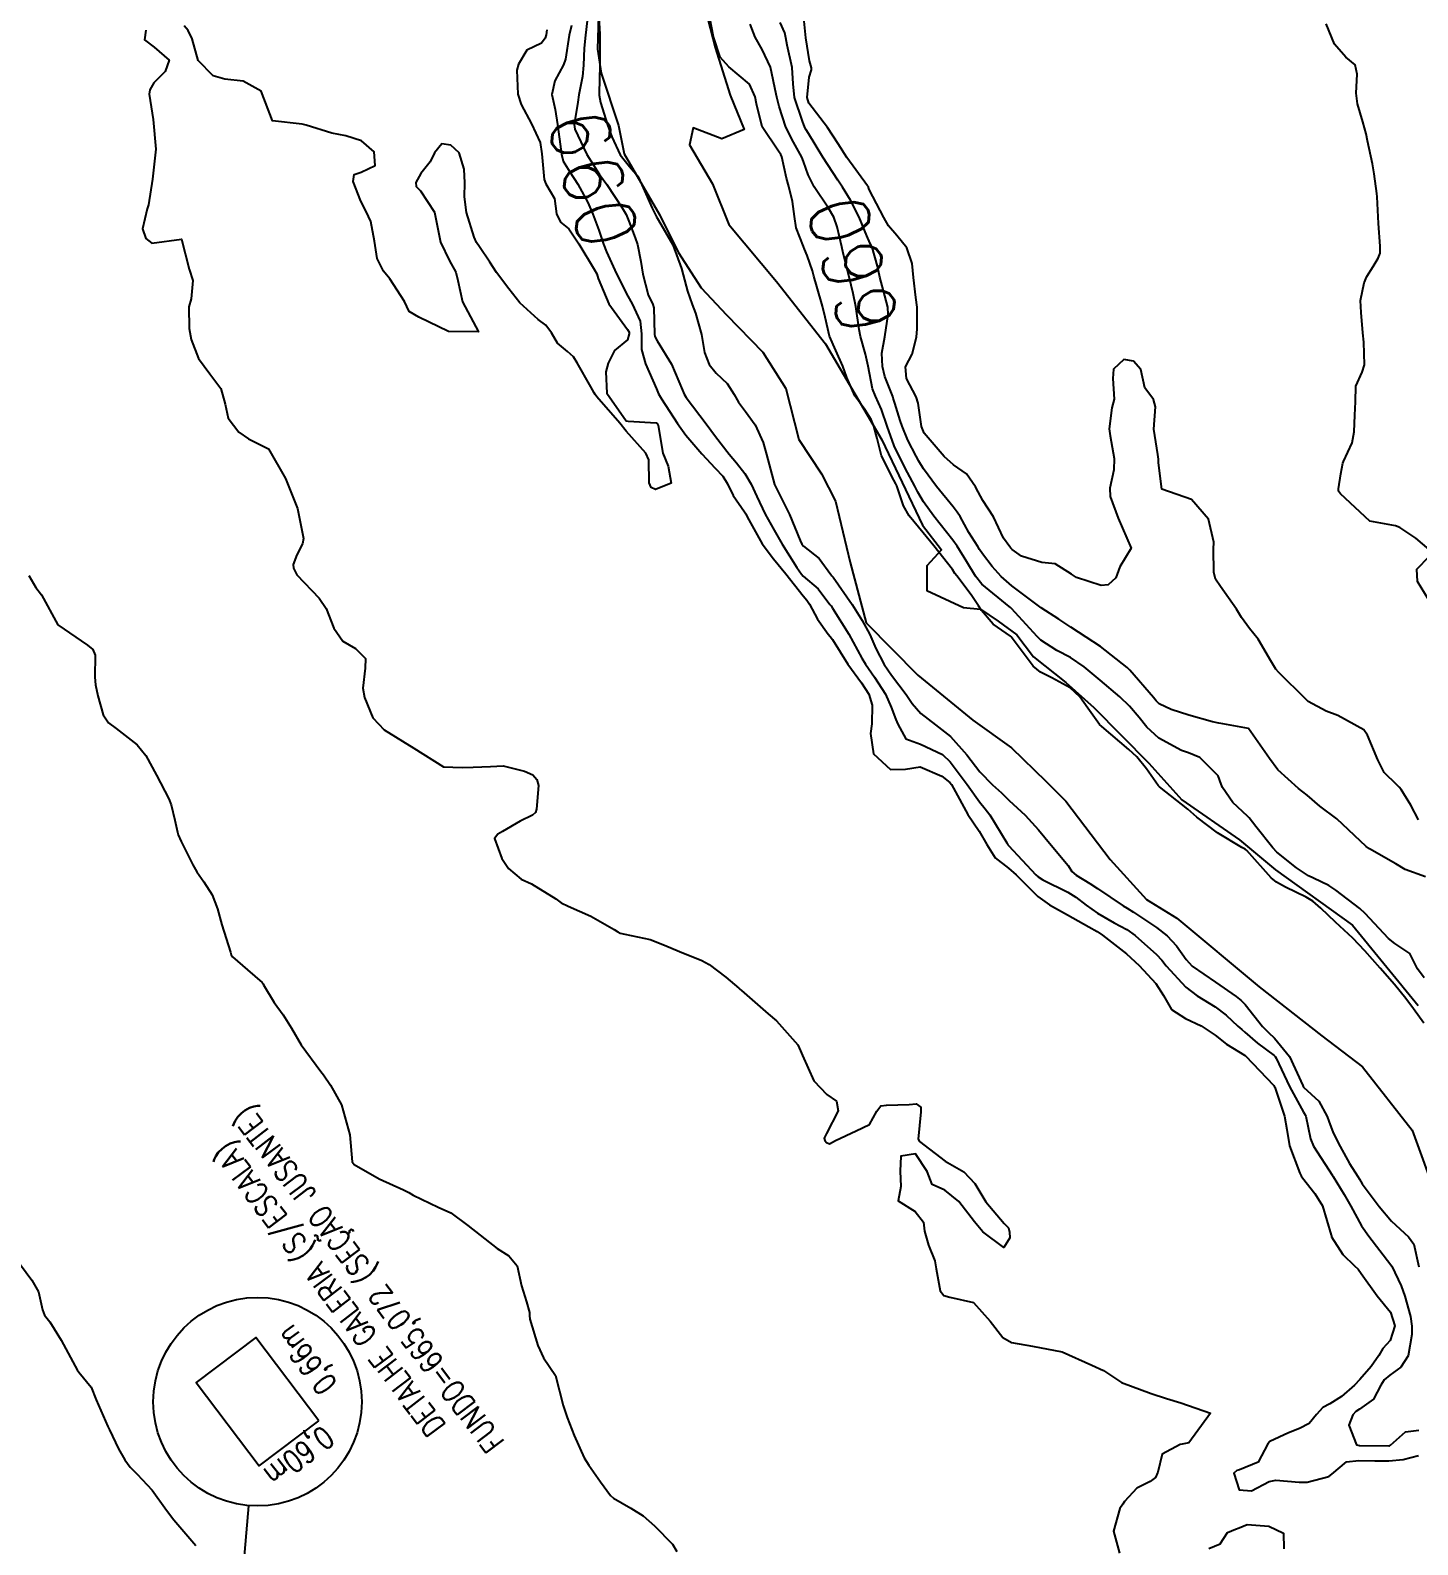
# Model space of a CAD drawing. Header units: metres. Extents: x 292545 to 299085, y 7450245 to 7463078.
# Drawn here: x 295917.6 to 296010.8, y 7461953.1 to 7462054.7 of the extents above; entities that cross this region are included whole.
import ezdxf
from ezdxf.enums import TextEntityAlignment as Align

# ---------------------------------------------------------------- set-up
doc = ezdxf.new("R2010")
doc.units = ezdxf.units.M
doc.linetypes.add('CONTINUO', pattern=[0])
for name, color, linetype in [('Cotas', 45, 'Continuous'), ('Curvas de Nivel 1m', 11, 'Continuous'), ('Curvas de Nivel 5m', 15, 'Continuous'), ('Hidrografia', 140, 'Continuous'), ('TEXTO', 45, 'Continuous')]:
    doc.layers.add(name, color=color, linetype=linetype)
doc.styles.add('ROMANS', font='romans', dxfattribs={"height": 0.2})
doc.styles.add('Style-STANDARD', font='STANDARD.shx')

msp = doc.modelspace()

# ---------------------------------------------------------------- linework, layer by layer
at = {"layer": 'Curvas de Nivel 1m', "flags": 128}
for points, elevation in [([(295955.76, 7462056.4), (295955.86, 7462054.49), (295955.86, 7462054.4), (295955.86, 7462052.47), (295955.86, 7462052.4), (295955.81, 7462050.5), (295955.81, 7462050.4), (295955.9, 7462049.89), (295956.37, 7462048.4), (295956.66, 7462047.6), (295957.23, 7462046.39), (295957.85, 7462045.61), (295958.42, 7462044.96), (295958.69, 7462044.37), (295959.37, 7462042.8), (295959.59, 7462042.35), (295959.67, 7462042.22), (295959.8, 7462042), (295960.76, 7462040.34), (295961.35, 7462038.76), (295961.45, 7462038.33), (295961.75, 7462037.23), (295962.07, 7462036.33), (295962.29, 7462035.76), (295962.68, 7462034.32), (295962.89, 7462033.12), (295963.21, 7462032.31), (295963.68, 7462031.73), (295964.4, 7462031.03), (295964.87, 7462030.29), (295965.16, 7462029.79), (295965.65, 7462029.16), (295966.3, 7462028.27), (295966.82, 7462027.07), (295967.06, 7462026.27), (295967.59, 7462024.26), (295968.6, 7462022.25), (295969.3, 7462020.49), (295969.42, 7462020.24), (295969.54, 7462020.11), (295970.59, 7462019.28), (295971.37, 7462018.21), (295971.44, 7462018.13), (295971.52, 7462018.04), (295972.81, 7462016.2), (295973.48, 7462015.12), (295973.98, 7462014.18), (295974.39, 7462013.25), (295974.94, 7462012.18), (295975.44, 7462011.45), (295976.42, 7462010.16), (295976.82, 7462009.56), (295977.41, 7462008.88), (295978.4, 7462008.13), (295979.4, 7462007.34), (295980.5, 7462006.11), (295981.37, 7462004.96), (295982.22, 7462004.09), (295982.82, 7462003.55), (295983.34, 7462003.04), (295984.42, 7462002.06), (295985.32, 7462001.08), (295986.15, 7462000.04), (295987.29, 7461998.67), (295987.54, 7461998.28), (295987.84, 7461998.02), (295988.75, 7461997.48), (295989.27, 7461997.13), (295990.99, 7461995.98), (295991.26, 7461995.81), (295991.68, 7461995.55), (295993.24, 7461994.51), (295993.95, 7461993.95), (295994.57, 7461993.28), (295995.22, 7461992.36), (295995.62, 7461991.93), (295997.2, 7461990.84), (295998.58, 7461989.89), (295998.92, 7461989.62), (295999.18, 7461989.35), (296000.35, 7461987.87), (296000.75, 7461987.46), (296001.16, 7461987.09), (296002.17, 7461985.85), (296003.05, 7461983.91), (296003.08, 7461983.84), (296003.11, 7461983.79), (296004.13, 7461982.85), (296004.69, 7461981.82), (296004.79, 7461981.51), (296005.08, 7461980.73), (296005.55, 7461979.81), (296006.18, 7461978.68), (296006.74, 7461977.79), (296006.85, 7461977.61), (296007.04, 7461977.31), (296008.18, 7461975.78), (296009.01, 7461974.81), (296010.15, 7461973.75), (296010.5, 7461973.25), (296010.84, 7461971.74)], 658), ([(296010.83, 7462001.75), (296010.31, 7462002.72), (296009.66, 7462003.77), (296009.52, 7462003.94), (296009.36, 7462004.09), (296008.51, 7462004.92), (296008.1, 7462005.78), (296007.4, 7462007.43), (296007.14, 7462007.79), (296005.41, 7462008.74), (296004.63, 7462009.04), (296003.42, 7462009.69), (296003.26, 7462009.84), (296001.45, 7462011.63), (296001.25, 7462011.86), (296000.9, 7462012.42), (296000.06, 7462013.87), (295999.48, 7462014.59), (295998.93, 7462015.33), (295998.6, 7462015.89), (295997.52, 7462017.41), (295997.19, 7462017.91), (295997.07, 7462018.38), (295997.06, 7462019.91), (295997.08, 7462020.38), (295996.73, 7462021.92), (295995.58, 7462023.25), (295993.59, 7462023.95), (295993.37, 7462025.72), (295993.37, 7462025.95), (295993.32, 7462026.26), (295993.06, 7462027.96), (295993.16, 7462029.46), (295993.02, 7462029.96), (295992.45, 7462030.74), (295992.17, 7462031.97), (295991.69, 7462032.54), (295991.04, 7462032.64), (295990.34, 7462031.99), (295990.3, 7462031.37), (295990.39, 7462029.99), (295990.24, 7462029.41), (295990.06, 7462028), (295990.11, 7462027.52), (295990.38, 7462025.99), (295990.37, 7462025.23), (295990.09, 7462024), (295990.13, 7462023.45), (295990.66, 7462021.99), (295991.54, 7462019.98), (295990.78, 7462018.73), (295990.49, 7462017.99), (295989.98, 7462017.53), (295989.52, 7462017.48), (295987.87, 7462018.02), (295987.53, 7462018.23), (295986.43, 7462018.93), (295985.53, 7462019.02), (295984.16, 7462019.44), (295983.54, 7462019.89), (295983.45, 7462019.98), (295983.38, 7462020.07), (295982.97, 7462020.66), (295982.29, 7462022.08), (295981.58, 7462023.17), (295981.25, 7462023.76), (295981.08, 7462024.1), (295980.47, 7462024.97), (295979.61, 7462025.57), (295978.98, 7462026.13), (295977.64, 7462027.7), (295977.45, 7462028.14), (295977.24, 7462029.72), (295977.1, 7462030.15), (295976.45, 7462031.38), (295976.39, 7462032.15), (295976.83, 7462033.01), (295977.11, 7462034.15), (295977.16, 7462034.7), (295977.16, 7462036.15), (295977.08, 7462036.81), (295976.91, 7462038.15), (295976.83, 7462039.09), (295976.48, 7462040.15), (295975.79, 7462040.97), (295975.25, 7462041.62), (295974.93, 7462042.17), (295973.95, 7462044.07), (295973.9, 7462044.19), (295973.89, 7462044.24), (295973.83, 7462044.31), (295972.45, 7462046.2), (295971.86, 7462047.13), (295971.15, 7462048.22), (295969.9, 7462049.86), (295969.78, 7462050.23), (295969.92, 7462051.59), (295970.06, 7462052.09), (295970.06, 7462052.23), (295969.93, 7462052.7), (295969.68, 7462054.23), (295969.53, 7462055.8)], 661), ([(295925.38, 7462054.76), (295925.29, 7462054.1), (295925.94, 7462053.61), (295926.95, 7462052.74), (295926.68, 7462051.98), (295925.91, 7462051.23), (295925.65, 7462050.75), (295925.6, 7462050.45), (295925.88, 7462048.75), (295926.06, 7462046.76), (295925.83, 7462044.76), (295925.56, 7462043.02), (295925.48, 7462042.76), (295925.15, 7462041.41), (295925.39, 7462040.76), (295925.78, 7462040.46), (295927.78, 7462040.73), (295928.3, 7462038.72), (295928.54, 7462037.94), (295928.43, 7462036.72), (295928.27, 7462036.18), (295928.29, 7462034.72), (295928.43, 7462033.99), (295928.93, 7462032.72), (295929.68, 7462031.69), (295930.41, 7462030.7), (295930.71, 7462029.64), (295930.91, 7462028.7), (295931.63, 7462027.76), (295932.27, 7462027.32), (295933.62, 7462026.66), (295934.76, 7462024.65), (295935.57, 7462022.64), (295935.96, 7462020.64), (295935.91, 7462020.27), (295935.53, 7462019.54), (295935.28, 7462018.89), (295935.29, 7462018.64), (295935.52, 7462018.2), (295937.02, 7462016.62), (295937.49, 7462015.92), (295938, 7462014.61), (295938.6, 7462013.73), (295939.46, 7462013.25), (295940.12, 7462012.58), (295940.1, 7462011.93), (295939.96, 7462010.58), (295940.06, 7462009.95), (295940.63, 7462008.58), (295941.39, 7462007.78), (295943.38, 7462006.55), (295945.36, 7462005.3), (295946.61, 7462005.26), (295947.36, 7462005.28), (295948.52, 7462005.33), (295949.37, 7462005.36), (295950.81, 7462005.01), (295951.36, 7462004.76), (295951.64, 7462004.45), (295951.74, 7462004.05), (295951.61, 7462002.45), (295951.55, 7462002.23), (295951.33, 7462002.05), (295950.52, 7462001.65), (295949.32, 7462000.95), (295949.02, 7462000.78), (295948.79, 7462000.49), (295949.29, 7461999.15), (295949.72, 7461998.47), (295950.58, 7461997.76), (295951.27, 7461997.45), (295952.9, 7461996.43), (295953.26, 7461996.16), (295953.73, 7461995.95), (295955.25, 7461995.28), (295956.82, 7461994.39), (295957.06, 7461994.22), (295957.23, 7461994.13), (295957.53, 7461994.07), (295959.23, 7461993.71), (295960.2, 7461993.32), (295961.22, 7461992.9), (295962.71, 7461992.31), (295963.21, 7461992.04), (295964.33, 7461991.17), (295965.19, 7461990.44), (295965.27, 7461990.37), (295965.37, 7461990.29), (295967.17, 7461988.71), (295967.72, 7461988.25), (295969.15, 7461986.63), (295969.34, 7461986.24), (295969.46, 7461985.92), (295970.23, 7461984.23), (295971.11, 7461983.31), (295971.74, 7461982.85), (295971.86, 7461982.21), (295971.08, 7461980.69), (295970.92, 7461980.38), (295970.97, 7461980.22), (295971.07, 7461980.08), (295971.28, 7461980), (295971.68, 7461980.21), (295973.08, 7461980.86), (295973.96, 7461981.3), (295974.46, 7461982.18), (295974.73, 7461982.54), (295975.1, 7461982.59), (295976.63, 7461982.63), (295977.1, 7461982.68), (295977.42, 7461982.46), (295977.42, 7461982.15), (295977.24, 7461980.31), (295977.32, 7461980.15), (295979.05, 7461978.83), (295980.3, 7461978.11), (295981.04, 7461977.33), (295981.77, 7461976.09), (295983.01, 7461974.64), (295983.29, 7461974.36), (295983.37, 7461974.07), (295983.38, 7461973.69), (295982.99, 7461973.04), (295981.58, 7461974.09), (295981.01, 7461974.76), (295979.96, 7461976.11), (295979.03, 7461976.89), (295978.18, 7461977.27), (295977.83, 7461978.14), (295977.06, 7461979.32), (295976.06, 7461979.16), (295976.02, 7461978.16), (295976.06, 7461977.13), (295975.88, 7461976.16), (295977.02, 7461975.45), (295977.6, 7461974.74), (295977.66, 7461974.14), (295977.93, 7461973.2), (295978.34, 7461972.13), (295978.44, 7461971.6), (295978.7, 7461970.12), (295978.95, 7461969.8), (295979.36, 7461969.7), (295980.94, 7461969.34), (295982.06, 7461968.09), (295982.91, 7461966.99), (295983.49, 7461966.65), (295984.91, 7461966.4), (295986.9, 7461966.03), (295988.89, 7461965.13), (295989.67, 7461964.78), (295990.88, 7461963.98), (295992.87, 7461963.23), (295993.91, 7461962.9), (295994.86, 7461962.6), (295996.85, 7461961.91), (295995.41, 7461959.93), (295994.95, 7461959.82), (295994.83, 7461959.8), (295993.61, 7461959.16), (295993.33, 7461957.95), (295993.17, 7461957.59), (295992.8, 7461957.33), (295991.9, 7461956.87), (295991.08, 7461955.98), (295990.96, 7461955.8), (295990.78, 7461955.5), (295990.34, 7461953.99), (295990.74, 7461952.51)], 661), ([(295952.3, 7462054.78), (295952.26, 7462054.45), (295952.19, 7462054.21), (295951.94, 7462053.89), (295950.97, 7462053.42), (295950.4, 7462052.47), (295950.3, 7462052.08), (295950.36, 7462050.47), (295950.59, 7462049.77), (295951.27, 7462048.46), (295951.86, 7462047.22), (295951.96, 7462046.45), (295952.13, 7462044.74), (295952.24, 7462044.44), (295952.81, 7462043.45), (295952.95, 7462042.43), (295953.22, 7462041.86), (295953.79, 7462041.42), (295954.46, 7462040.41), (295955.51, 7462038.66), (295955.67, 7462038.4), (295955.76, 7462038.09), (295956.46, 7462036.39), (295957.72, 7462034.66), (295957.82, 7462034.48), (295957.82, 7462034.38), (295957.71, 7462033.97), (295956.85, 7462033.24), (295956.41, 7462032.39), (295956.26, 7462031.82), (295956.33, 7462030.39), (295957.64, 7462028.53), (295957.76, 7462028.5), (295959.64, 7462028.39), (295959.7, 7462028.35), (295959.77, 7462028.21), (295960.1, 7462026.35), (295960.45, 7462025.49), (295960.66, 7462024.34), (295959.59, 7462023.92), (295959.3, 7462024.06), (295959.18, 7462024.36), (295959.15, 7462025.9), (295958.96, 7462026.36), (295957.63, 7462027.83), (295957.21, 7462028.38), (295955.66, 7462030.15), (295955.55, 7462030.29), (295955.48, 7462030.4), (295955.26, 7462030.82), (295954.35, 7462032.42), (295954.1, 7462032.82), (295953.7, 7462033.18), (295953.02, 7462033.74), (295952.62, 7462034.44), (295952.24, 7462034.96), (295951.72, 7462035.33), (295950.49, 7462036.46), (295949.75, 7462037.38), (295948.93, 7462038.48), (295948.47, 7462039.19), (295947.78, 7462040.21), (295947.58, 7462040.5), (295947.42, 7462040.87), (295946.92, 7462042.51), (295946.77, 7462043.56), (295946.79, 7462044.51), (295946.75, 7462045.42), (295946.42, 7462046.51), (295945.86, 7462047.03), (295945.26, 7462047.13), (295944.77, 7462046.53), (295944.47, 7462045.91), (295943.84, 7462045.14), (295943.52, 7462044.54), (295943.54, 7462044.26), (295943.83, 7462043.96), (295944.76, 7462042.53), (295945.01, 7462041.31), (295945.16, 7462040.53), (295945.77, 7462039.28), (295946.19, 7462038.52), (295946.32, 7462037.95), (295946.65, 7462036.51), (295947.71, 7462034.5), (295945.71, 7462034.52), (295943.72, 7462035.48), (295943.06, 7462035.88), (295942.75, 7462036.55), (295941.76, 7462038.06), (295941.33, 7462038.57), (295940.92, 7462039.43), (295940.74, 7462040.58), (295940.49, 7462041.9), (295940.18, 7462042.59), (295939.82, 7462043.28), (295939.31, 7462044.6), (295939.36, 7462045.07), (295939.84, 7462045.23), (295940.77, 7462045.66), (295940.72, 7462046.58), (295939.86, 7462047.33), (295938.8, 7462047.67), (295937.87, 7462047.83), (295936.14, 7462048.37), (295935.88, 7462048.45), (295933.88, 7462048.66), (295933.13, 7462050.67), (295931.91, 7462051.33), (295930.68, 7462051.47), (295929.91, 7462051.68), (295928.9, 7462052.72), (295928.5, 7462054.17), (295928.23, 7462054.73), (295927.96, 7462055.04)], 661), ([(295955, 7462055.38), (295954.89, 7462054.41), (295954.81, 7462053.54), (295954.77, 7462052.41), (295954.69, 7462051.64), (295954.46, 7462050.41), (295954.39, 7462049.93), (295954.14, 7462048.42), (295954.18, 7462048.11), (295954.98, 7462046.41), (295955.84, 7462045.07), (295956.33, 7462044.4), (295957.36, 7462042.83), (295957.62, 7462042.38), (295957.8, 7462041.94), (295958.23, 7462040.81), (295958.39, 7462040.37), (295958.62, 7462039.22), (295958.75, 7462038.37), (295959.11, 7462036.99), (295959.42, 7462036.35), (295959.49, 7462036.11), (295959.54, 7462034.35), (295959.56, 7462034.2), (295959.71, 7462033.9), (295960.67, 7462032.34), (295961.42, 7462030.58), (295961.52, 7462030.33), (295961.66, 7462030.09), (295963, 7462028.32), (295963.63, 7462027.48), (295964.55, 7462026.3), (295965.04, 7462025.72), (295965.6, 7462024.99), (295966.02, 7462024.28), (295966.41, 7462023.44), (295966.97, 7462022.27), (295967.56, 7462021.19), (295968.11, 7462020.25), (295969.09, 7462018.68), (295969.39, 7462018.24), (295969.52, 7462018.1), (295970.52, 7462017.24), (295971.31, 7462016.21), (295971.38, 7462016.1), (295971.49, 7462015.95), (295972.58, 7462014.2), (295973.46, 7462012.6), (295973.7, 7462012.19), (295974.31, 7462011.31), (295975.04, 7462010.17), (295975.41, 7462009.3), (295975.74, 7462008.49), (295975.86, 7462008.16), (295976.41, 7462007.17), (295977.39, 7462006.83), (295978.86, 7462006.13), (295979.38, 7462005.63), (295980.51, 7462004.11), (295981.34, 7462002.95), (295981.74, 7462002.49), (295982.05, 7462002.09), (295983.18, 7462000.2), (295983.26, 7462000.07), (295983.28, 7462000.04), (295983.3, 7462000.02), (295985.12, 7461998.05), (295985.28, 7461997.91), (295985.61, 7461997.72), (295987.27, 7461996.89), (295987.81, 7461996.56), (295988.5, 7461996.01), (295989.26, 7461995.47), (295990.4, 7461994.83), (295991.24, 7461994.37), (295991.8, 7461993.97), (295993.22, 7461992.7), (295993.58, 7461992.32), (295993.88, 7461991.95), (295995.19, 7461990.5), (295995.96, 7461989.92), (295997.18, 7461989.19), (295997.91, 7461988.64), (295998.7, 7461987.89), (295998.95, 7461987.67), (295999.16, 7461987.48), (296000.01, 7461986.74), (296001.14, 7461985.92), (296001.2, 7461985.86), (296001.26, 7461985.74), (296002.15, 7461983.85), (296003.1, 7461982.11), (296003.2, 7461981.95), (296003.26, 7461981.84), (296003.57, 7461980.32), (296003.77, 7461979.83), (296005.04, 7461977.86), (296005.08, 7461977.81), (296005.83, 7461976.6), (296006.27, 7461975.8), (296007, 7461974.49), (296007.48, 7461973.79), (296008.97, 7461971.87), (296009.01, 7461971.81), (296009.04, 7461971.77), (296009.65, 7461970.45), (296009.9, 7461969.76), (296010.28, 7461968.4), (296010.38, 7461967.75), (296010.37, 7461967.2), (296010.12, 7461965.76), (296009.64, 7461965.01), (296008.89, 7461964.46), (296008.52, 7461964.14), (296008.3, 7461963.78), (296007.8, 7461962.85), (296006.86, 7461962.19), (296006.62, 7461962.03), (296006.4, 7461961.8), (296006.15, 7461961.1), (296006.66, 7461959.79), (296006.83, 7461959.74), (296006.88, 7461959.74), (296008.83, 7461959.71), (296008.88, 7461959.72), (296008.95, 7461959.77), (296009.95, 7461960.65), (296010.84, 7461960.76)], 659), ([(296011.17, 7461988.09), (296010.48, 7461989.06), (296009.97, 7461989.76), (296009.2, 7461990.69), (296008.24, 7461991.78), (296007.22, 7461992.95), (296006.4, 7461993.8), (296005.25, 7461994.88), (296004.27, 7461995.82), (296003.72, 7461996.28), (296003.27, 7461996.55), (296001.9, 7461997.23), (296001.28, 7461997.55), (296000.92, 7461997.86), (295999.3, 7461999.68), (295999.19, 7461999.77), (295998.97, 7461999.89), (295997.32, 7462000.87), (295995.94, 7462001.92), (295995.34, 7462002.47), (295993.44, 7462003.95), (295993.35, 7462004.05), (295992.57, 7462005.17), (295991.91, 7462005.97), (295991.38, 7462006.47), (295989.55, 7462008), (295989.4, 7462008.15), (295988.63, 7462009.23), (295988.08, 7462010.01), (295987.43, 7462010.61), (295986.2, 7462011.28), (295985.45, 7462011.66), (295984.95, 7462012.06), (295983.47, 7462014.02), (295983.45, 7462014.05), (295983.43, 7462014.07), (295982.27, 7462014.88), (295981.49, 7462015.79), (295981.29, 7462016.1), (295980.78, 7462016.84), (295979.82, 7462018.12), (295979.7, 7462018.29), (295979.53, 7462018.54), (295978.28, 7462020.13), (295977.56, 7462021.02), (295976.62, 7462022.15), (295976.24, 7462022.82), (295975.79, 7462024.17), (295975.73, 7462024.31), (295975.6, 7462024.55), (295974.78, 7462026.18), (295974.47, 7462027.34), (295974.25, 7462028.18), (295974.08, 7462028.61), (295973.65, 7462029.3), (295972.99, 7462030.2), (295972.45, 7462031.43), (295972.18, 7462032.21), (295971.7, 7462033.26), (295971.29, 7462034.22), (295970.98, 7462035.48), (295970.82, 7462036.22), (295970.43, 7462037.55), (295970.23, 7462038.23), (295970.13, 7462038.6), (295969.78, 7462039.63), (295969.61, 7462040.06), (295969.53, 7462040.23), (295969.04, 7462041.49), (295968.92, 7462042.24), (295968.8, 7462043.26), (295968.54, 7462044.25), (295968.39, 7462044.81), (295968.09, 7462046.26), (295968.02, 7462046.42), (295967.86, 7462046.64), (295966.75, 7462048.27), (295966.37, 7462049.8), (295966.28, 7462050.28), (295965.91, 7462051.13), (295964.51, 7462052.29), (295963.93, 7462052.94), (295963.49, 7462054.31), (295963.24, 7462055.58)], 658), ([(296011.2, 7461991.14), (296010.76, 7461991.75), (296010.23, 7461992.76), (296009.23, 7461993.43), (296008.8, 7461993.77), (296007.25, 7461995.45), (296006.87, 7461995.79), (296005.28, 7461997.03), (296004.79, 7461997.33), (296003.78, 7461997.83), (296003.44, 7461997.99), (296003.29, 7461998.07), (296002.62, 7461998.51), (296001.3, 7461999.58), (296001.03, 7461999.86), (295999.89, 7462001.3), (295999.46, 7462001.88), (295999.33, 7462002), (295998.36, 7462002.91), (295997.67, 7462003.91), (295997.58, 7462004.13), (295997.36, 7462004.69), (295996.13, 7462005.92), (295995.38, 7462006.23), (295994.92, 7462006.39), (295993.39, 7462007.23), (295992.58, 7462007.96), (295992.06, 7462008.62), (295991.42, 7462009.38), (295990.76, 7462009.99), (295989.44, 7462011.11), (295988.38, 7462012.01), (295987.46, 7462012.64), (295986.55, 7462013.12), (295985.47, 7462013.81), (295985.22, 7462014.05), (295983.49, 7462015.94), (295983.43, 7462016), (295983.34, 7462016.07), (295981.51, 7462017.57), (295981.07, 7462018.1), (295980.5, 7462019.07), (295979.84, 7462020.12), (295979.55, 7462020.52), (295978.29, 7462022.13), (295977.58, 7462023.1), (295977.2, 7462023.75), (295977, 7462024.15), (295976.52, 7462025.07), (295975.95, 7462026.16), (295975.62, 7462026.86), (295975.14, 7462028.18), (295974.77, 7462029.29), (295974.36, 7462030.18), (295974.17, 7462030.68), (295973.87, 7462032.19), (295973.7, 7462033), (295973.36, 7462034.19), (295973.26, 7462034.65), (295973.05, 7462036.2), (295972.87, 7462037.07), (295972.59, 7462038.2), (295972.19, 7462039.79), (295972.1, 7462040.21), (295971.8, 7462041.56), (295971.58, 7462042.21), (295971.22, 7462042.81), (295970.26, 7462044.23), (295969.84, 7462045.05), (295969.54, 7462045.93), (295969.42, 7462046.24), (295968.86, 7462047.24), (295968.34, 7462048.25), (295967.89, 7462049.64), (295967.74, 7462050.26), (295967.7, 7462050.47), (295967.32, 7462052.27), (295966.75, 7462053.46), (295966.3, 7462054.28), (295965.96, 7462055.16)], 659), ([(296011.54, 7462019.9), (296010.65, 7462020.65), (296009.56, 7462021.37), (296009.27, 7462021.48), (296007.56, 7462021.79), (296005.59, 7462023.63), (296005.45, 7462023.81), (296005.44, 7462023.97), (296005.6, 7462024.96), (296005.74, 7462025.68), (296005.79, 7462025.81), (296006.37, 7462027.06), (296006.49, 7462027.8), (296006.55, 7462028.91), (296006.58, 7462029.8), (296006.62, 7462030.85), (296007.04, 7462031.8), (296007.2, 7462032.29), (296007.14, 7462033.8), (296007.08, 7462034.44), (296006.96, 7462035.8), (296006.93, 7462036.61), (296007.17, 7462037.8), (296007.35, 7462038.21), (296007.77, 7462038.89), (296008.12, 7462039.44), (296008.24, 7462039.78), (296008.25, 7462040.25), (296008.14, 7462041.78), (296008.04, 7462043.56), (296008.02, 7462043.78), (296007.84, 7462045.12), (296007.73, 7462045.78), (296007.4, 7462047.32), (296007.3, 7462047.79), (296007.08, 7462048.6), (296006.73, 7462049.8), (296006.64, 7462050.53), (296006.7, 7462051.8), (296006.56, 7462052.43), (296005.93, 7462052.95), (296005.18, 7462053.82), (296004.61, 7462055.17)], 662), ([(296011.5, 7462016.54), (296010.76, 7462017.75), (296010.71, 7462018.57), (296011.54, 7462019.43)], 662), ([(295917.52, 7462018.15), (295917.99, 7462017.33), (295918.37, 7462016.84), (295919.47, 7462014.83), (295921.46, 7462013.46), (295921.82, 7462013.17), (295921.99, 7462012.8), (295921.97, 7462011.33), (295922, 7462010.8), (295922.16, 7462010.06), (295922.52, 7462008.79), (295922.87, 7462008.26), (295923.39, 7462007.87), (295924.8, 7462006.77), (295925.38, 7462006.06), (295926.1, 7462004.75), (295926.92, 7462003.16), (295927.09, 7462002.74), (295927.32, 7462001.73), (295927.5, 7462000.92), (295927.55, 7462000.74), (295927.75, 7462000.29), (295928.53, 7461998.72), (295928.81, 7461998.25), (295929.27, 7461997.59), (295929.83, 7461996.7), (295930.2, 7461995.76), (295930.49, 7461994.7), (295931.06, 7461992.85), (295931.12, 7461992.69), (295931.21, 7461992.55), (295932.2, 7461991.68), (295933.19, 7461990.82), (295933.25, 7461990.73), (295933.28, 7461990.67), (295934, 7461989.48), (295934.61, 7461988.65), (295935.16, 7461987.76), (295935.81, 7461986.63), (295937.13, 7461984.85), (295937.3, 7461984.62), (295937.79, 7461983.94), (295938.53, 7461982.61), (295939.07, 7461980.6), (295939.24, 7461978.78), (295939.36, 7461978.6), (295941.04, 7461977.65), (295942.69, 7461976.9), (295943.03, 7461976.73), (295943.33, 7461976.55), (295945.01, 7461975.74), (295945.86, 7461975.36), (295947, 7461974.5), (295948.98, 7461972.96), (295949.75, 7461972.47), (295950.32, 7461971.81), (295950.6, 7461970.46), (295950.94, 7461969.38), (295951.14, 7461968.66), (295951.14, 7461968.46), (295951.17, 7461968.22), (295951.7, 7461966.45), (295952.07, 7461965.62), (295952.88, 7461964.43), (295953.39, 7461962.42), (295953.67, 7461961.61), (295954.14, 7461960.42), (295954.82, 7461958.92), (295955.12, 7461958.41), (295955.9, 7461957.3), (295956.57, 7461956.39), (295956.78, 7461956.2), (295957.94, 7461955.54), (295958.77, 7461955.01), (295959.54, 7461954.35), (295960.75, 7461953.12), (295961.04, 7461952.63)], 662), ([(295916.97, 7461971.88), (295917.73, 7461970.85), (295918.17, 7461970.06), (295918.45, 7461968.84), (295918.59, 7461968.49), (295918.93, 7461968.04), (295919.71, 7461966.82), (295920.64, 7461965.06), (295920.77, 7461964.81), (295920.88, 7461964.67), (295921.72, 7461963.65), (295922.06, 7461962.8), (295922.84, 7461961.01), (295922.95, 7461960.79), (295923.55, 7461959.51), (295923.97, 7461958.77), (295924.33, 7461958.29), (295924.8, 7461957.81), (295925.8, 7461956.75), (295926.77, 7461955.41), (295927.26, 7461954.74), (295928.75, 7461953.02)], 663), ([(295996.75, 7461952.82), (295997.51, 7461953.14), (295998, 7461953.9), (295998.53, 7461954.13), (295998.77, 7461954.22), (295999.32, 7461954.43), (296000.77, 7461954.33), (296001.75, 7461953.85), (296001.79, 7461952.81)], 661)]:
    msp.add_lwpolyline(points, dxfattribs=dict(at, elevation=elevation))
at = {"layer": 'Curvas de Nivel 5m', "elevation": 660, "flags": 128}
for points in [[(295953.96, 7462055.08), (295953.8, 7462054.42), (295953.55, 7462052.8), (295953.43, 7462052.43), (295952.84, 7462051.36), (295952.64, 7462050.44), (295952.87, 7462049.42), (295953.03, 7462048.43), (295953.19, 7462047.1), (295953.28, 7462046.43), (295953.39, 7462045.97), (295953.84, 7462045.24), (295954.39, 7462044.41), (295955.05, 7462043.18), (295955.39, 7462042.4), (295955.79, 7462041.33), (295956.1, 7462040.4), (295956.3, 7462039.88), (295956.98, 7462038.39), (295957.74, 7462036.89), (295958.03, 7462036.38), (295958.57, 7462035.21), (295958.65, 7462034.37), (295958.65, 7462033.32), (295958.93, 7462032.36), (295959.67, 7462030.68), (295959.81, 7462030.35), (295960, 7462030), (295961.07, 7462028.34), (295961.63, 7462027.57), (295962.7, 7462026.32), (295963.6, 7462025.36), (295964.11, 7462024.82), (295964.44, 7462024.3), (295964.81, 7462023.52), (295965.57, 7462022.43), (295965.67, 7462022.28), (295965.76, 7462022.09), (295966.75, 7462020.27), (295967.53, 7462019.27), (295968.35, 7462018.25), (295969.5, 7462016.78), (295969.76, 7462016.5), (295969.94, 7462016.23), (295970.47, 7462015.22), (295971.2, 7462014.21), (295971.32, 7462014.06), (295971.47, 7462013.85), (295972.52, 7462012.2), (295973.43, 7462010.94), (295973.93, 7462010.18), (295974.15, 7462009.45), (295974.12, 7462008.18), (295974.04, 7462007.54), (295974.23, 7462006.18), (295975.37, 7462005.13), (295976.38, 7462005.15), (295977.37, 7462005.3), (295978.82, 7462004.67), (295979.35, 7462004.24), (295979.46, 7462004.12), (295979.6, 7462003.86), (295980.56, 7462002.11), (295981.32, 7462000.99), (295981.85, 7462000.09), (295982.41, 7461999.2), (295983.29, 7461998.5), (295983.8, 7461998.06), (295985.27, 7461996.6), (295986.04, 7461996.04), (295987.25, 7461995.36), (295988.68, 7461994.57), (295989.24, 7461994.24), (295989.6, 7461994), (295991.22, 7461992.75), (295992.06, 7461991.97), (295993.19, 7461990.76), (295993.7, 7461989.95), (295994.23, 7461989.01), (295995.17, 7461988.41), (295996.24, 7461987.92), (295997.16, 7461987.29), (295997.94, 7461986.68), (295999.14, 7461985.94), (295999.18, 7461985.92), (295999.21, 7461985.89), (296001.11, 7461983.91), (296001.14, 7461983.86), (296001.17, 7461983.8), (296001.82, 7461981.85), (296001.99, 7461980.95), (296002.17, 7461979.85), (296002.86, 7461978.03), (296002.95, 7461977.84), (296003.04, 7461977.7), (296003.86, 7461976.66), (296004.38, 7461975.83), (296004.95, 7461973.86), (296004.97, 7461973.82), (296004.99, 7461973.75), (296005.75, 7461972.57), (296006.53, 7461971.8), (296006.76, 7461971.58), (296006.97, 7461971.28), (296008.04, 7461969.78), (296008.94, 7461968.7), (296009.22, 7461967.77), (296008.91, 7461966.79), (296008.43, 7461966.25), (296008.15, 7461965.78), (296007.64, 7461965.04), (296006.89, 7461964.18), (296006.52, 7461963.8), (296005.64, 7461963.04), (296004.86, 7461962.53), (296004.4, 7461962.29), (296003.98, 7461961.83), (296003.47, 7461961.21), (296002.84, 7461960.89), (296002.1, 7461960.59), (296000.83, 7461960), (296000.71, 7461959.86), (296000.06, 7461958.62), (295998.81, 7461958.11), (295998.63, 7461958.07), (295998.43, 7461957.89), (295998.79, 7461956.77), (295999.6, 7461956.69), (296000.8, 7461957.32), (296001.24, 7461957.42), (296002.8, 7461957.27), (296003.35, 7461957.28), (296004.8, 7461957.65), (296005.01, 7461957.82), (296005.98, 7461958.64), (296006.82, 7461958.74), (296007.89, 7461958.71), (296008.82, 7461958.7), (296009.78, 7461958.8), (296010.82, 7461959.06)], [(296011.28, 7461997.91), (296009.93, 7461998.4), (296009.29, 7461998.8), (296007.54, 7461999.79), (296007.31, 7461999.95), (296005.33, 7462001.81), (296004.19, 7462002.67), (296003.35, 7462003.39), (296002.76, 7462003.85), (296001.37, 7462005.1), (296000.82, 7462005.87), (295999.4, 7462007.88), (295997.69, 7462008.19), (295997.41, 7462008.24), (295997, 7462008.32), (295995.41, 7462008.76), (295994.22, 7462009.14), (295993.42, 7462009.52), (295993.21, 7462009.74), (295993.04, 7462009.96), (295991.45, 7462011.79), (295991.26, 7462011.98), (295989.47, 7462013.37), (295988.51, 7462014.01), (295987.48, 7462014.67), (295986.67, 7462015.22), (295985.49, 7462015.98), (295985.39, 7462016.05), (295983.51, 7462017.46), (295982.81, 7462018.08), (295982.2, 7462018.76), (295981.54, 7462019.6), (295981.34, 7462019.9), (295981.23, 7462020.09), (295980.63, 7462021.03), (295980.04, 7462022.11), (295979.86, 7462022.4), (295979.58, 7462022.75), (295978.47, 7462024.13), (295977.6, 7462025.31), (295977.28, 7462025.82), (295977.1, 7462026.15), (295976.54, 7462027.24), (295976.15, 7462028.16), (295976.03, 7462028.55), (295975.66, 7462029.72), (295975.56, 7462030.06), (295975.52, 7462030.16), (295975, 7462031.5), (295974.83, 7462032.17), (295974.8, 7462033.07), (295975, 7462034.17), (295975.22, 7462035.66), (295975.19, 7462036.17), (295974.99, 7462036.92), (295974.66, 7462038.18), (295974.5, 7462038.91), (295974.14, 7462040.18), (295974.02, 7462040.43), (295973.79, 7462040.95), (295973.26, 7462042.2), (295972.68, 7462043.34), (295972.16, 7462044.21), (295971.84, 7462044.69), (295970.83, 7462046.22), (295969.87, 7462047.81), (295969.71, 7462048.07), (295969.63, 7462048.23), (295969.46, 7462048.65), (295968.93, 7462050.24), (295968.83, 7462051.16), (295968.77, 7462052.25), (295968.44, 7462053.75), (295968.35, 7462054.25), (295968.28, 7462054.58), (295967.96, 7462055.26)]]:
    msp.add_lwpolyline(points, dxfattribs=at)
at = {"layer": 'Hidrografia'}
msp.add_lwpolyline([(295962.28, 7462058.72), (295963.6, 7462053.59), (295964.62, 7462050.4), (295965.54, 7462048.09), (295964.06, 7462047.46), (295962.12, 7462048.2), (295961.89, 7462047.06), (295963.43, 7462044.44), (295964.51, 7462041.71), (295967.71, 7462037.89), (295971.02, 7462033.7), (295974.79, 7462027.26), (295977.53, 7462021.53), (295978.79, 7462019.88), (295977.82, 7462018.8), (295977.82, 7462017.14), (295980.27, 7462016), (295981.41, 7462015.89), (295982.6, 7462015.09), (295983.85, 7462014.16), (295984.97, 7462012.69), (295987.15, 7462010.97), (295989.02, 7462009.29), (295992.72, 7462005.55), (295994.94, 7462003.08), (295998.81, 7462000.39), (296001.21, 7461998.39), (296006.39, 7461994.67), (296010.8, 7461989.27)], dxfattribs=at)
at = {"layer": 'Hidrografia', "elevation": 682.88}
msp.add_lwpolyline([(295955.78, 7462055.72), (295955.7, 7462053.49), (295955.94, 7462051.86), (295957.12, 7462048.36), (295957.49, 7462046.45), (295959.89, 7462042.33), (295961.11, 7462039.85), (295962.66, 7462037.45), (295964.37, 7462035.65), (295966.81, 7462033.13), (295968.35, 7462030.69), (295969.21, 7462027.28), (295970.75, 7462024.97), (295971.69, 7462023.14), (295972.67, 7462019.02), (295973.73, 7462014.96), (295977.22, 7462011.46), (295980.89, 7462008.43), (295983.49, 7462006.57), (295985.81, 7462004.33), (295987.15, 7462002.99), (295990.13, 7461999.08), (295992.57, 7461996.4), (295994.6, 7461995.14), (296000.13, 7461990.53), (296004.32, 7461987.25), (296007.06, 7461985.17), (296010.39, 7461980.92), (296012.03, 7461976.42)], dxfattribs=at)
at = {"layer": 'TEXTO', "linetype": 'CONTINUO'}
msp.add_polyline3d([(295936.99, 7461961.4, 0), (295932.76, 7461966.98, 0), (295928.77, 7461963.96, 0), (295933, 7461958.38, 0), (295936.99, 7461961.4, 0)], close=True, dxfattribs=at)
msp.add_polyline3d([(295932.28, 7461955.7, 0), (295928.44, 7461911.37, 0)], dxfattribs=at)
msp.add_circle((295932.88, 7461962.68), 7, dxfattribs=at)

# ---------------------------------------------------------------- texts
at = {"layer": 'Cotas', "style": 'Style-STANDARD'}
for rotation, p in [(285.6824, (295955.4, 7462044.81, 660)), (106.063, (295972.85, 7462038.97, 660))]:
    msp.add_text('660', height=4, rotation=rotation, dxfattribs=at).set_placement(p, align=Align.MIDDLE_CENTER)
at = {"layer": 'TEXTO', "style": 'ROMANS', "width": 0.8}
for s, rotation, p in [('FUNDO=665,072 (SEÇÃO JUSANTE)', 127.158, (295949.52, 7461959.99)), ('DETALHE GALERIA (S/ESCALA)', 127.158, (295945.57, 7461961.08)), ('0,66m', 127.158, (295938.29, 7461963.89)), ('0,60m', 217.158, (295937.27, 7461961.15))]:
    msp.add_text(s, height=1.5, rotation=rotation, dxfattribs=at).set_placement(p)

doc.saveas('drawing.dxf')
